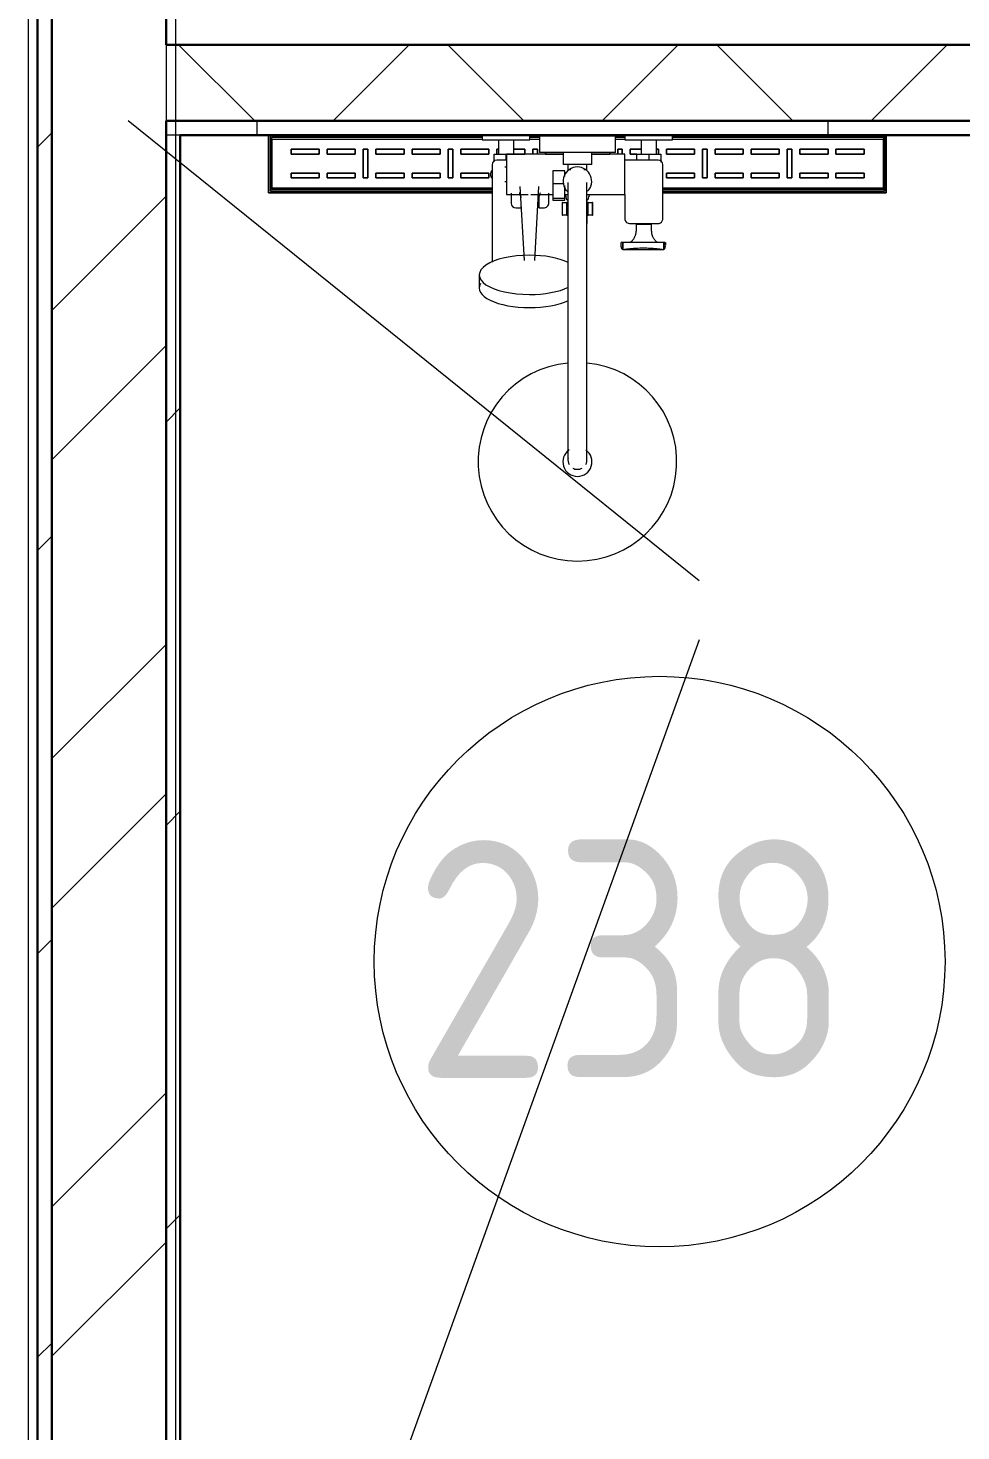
# Model space of a CAD drawing. Header units: millimetres. Extents: x -421858 to 614926, y -468665 to 141641.
# Drawn here: x 135571 to 136552, y 17095 to 18570 of the extents above; entities that cross this region are included whole.
import ezdxf

# ---------------------------------------------------------------- set-up
doc = ezdxf.new("R2010")
doc.units = ezdxf.units.MM
doc.linetypes.add('ADSK_Линия сетки', pattern=[25, 20, -2.5, 0, -2.5])
doc.linetypes.add('ADSK_Сверху', pattern=[450, 300, -150])
for name, color, linetype, lineweight in [('Линии', 252, 'Continuous', 9), ('Марки помещений', 252, 'Continuous', 20), ('Обобщенные модели', 252, 'Continuous', 18), ('Ограждение', 252, 'Continuous', 9), ('Оси', 252, 'Continuous', 9), ('Сантехника', 252, 'Continuous', 9), ('Стены наружные', 7, 'Continuous', 18), ('Стены штриховка', 252, 'Continuous', 9)]:
    doc.layers.add(name, color=color, linetype=linetype, lineweight=lineweight)
doc.styles.add('GOST Common_2', font='', dxfattribs={"width": 0.9, "height": 250})
doc.styles.get('GOST Common_2').set_extended_font_data('GOST type B')

# ---------------------------------------------------------------- blocks, each defined once
blk = doc.blocks.new('2 этаж')
at = {"layer": 'Линии', "color": 251, "linetype": 'ADSK_Сверху', "ltscale": 100, "true_color": 0x636466}
for p, q in [((136276.6, 17988.7), (135676.4, 18472.7)), ((136276.6, 17926.8), (135676, 16262.7))]:
    blk.add_line(p, q, dxfattribs=at)
at = {"layer": 'Марки помещений', "color": 251, "true_color": 0x636466}
blk.add_circle((136234.9, 17588.4), 300, dxfattribs=at)
at = {"layer": 'Обобщенные модели', "color": 251, "lineweight": 9, "true_color": 0x636466}
for p, q in [((136194.2, 18344.7), (136194.2, 18341.3)), ((136196.2, 18344.7), (136194.4, 18344.7)), ((136196.2, 18344.7), (136196.2, 18337.3)), ((136239.3, 18344.7), (136196.2, 18344.7)), ((136196.2, 18337.3), (136196.2, 18344.7)), ((136239.3, 18337.3), (136239.3, 18344.7)), ((136240.8, 18344.7), (136239.3, 18344.7)), ((136239.3, 18344.7), (136239.3, 18337.3)), ((136241, 18344.7), (136241, 18342)), ((136241.1, 18341.6), (136241.1, 18344.7)), ((136196.2, 18337.3), (136239.3, 18337.3))]:
    blk.add_line(p, q, dxfattribs=at)
for points, knots in [([(136194.2, 18340.8), (136194.2, 18340.6), (136194.3, 18340.3), (136194.4, 18339.6), (136194.6, 18339), (136194.8, 18338.4), (136195, 18338), (136195.5, 18337.6), (136195.9, 18337.4), (136196.2, 18337.3)], [0.3333333, 0.3333333, 0.3333333, 0.3333333, 0.4166667, 0.5, 0.5833333, 0.6666667, 0.75, 0.8333333, 1, 1, 1, 1]), ([(136239.3, 18337.3), (136239.5, 18337.4), (136239.9, 18337.6), (136240.2, 18338.1), (136240.4, 18338.4), (136240.6, 18339), (136240.8, 18339.7), (136240.9, 18340.3), (136241, 18340.7), (136241, 18340.8)], [0, 0, 0, 0, 0.1666667, 0.25, 0.3333333, 0.4166667, 0.5, 0.5833333, 0.6666667, 0.6666667, 0.6666667, 0.6666667]), ([(136196.2, 18337.3), (136196.2, 18337.3), (136196.8, 18337.3), (136198.7, 18337.6), (136200, 18337.8), (136201.2, 18337.9), (136202.5, 18338), (136203.8, 18338.2), (136205.3, 18338.4), (136206.9, 18338.5), (136208.6, 18338.6), (136210.9, 18338.8), (136215.2, 18339), (136220.3, 18339), (136224.5, 18338.8), (136226.9, 18338.6), (136228.5, 18338.5), (136230.1, 18338.4), (136231.6, 18338.2), (136233, 18338), (136234.3, 18337.9), (136235.4, 18337.8), (136236.8, 18337.6), (136238.6, 18337.3), (136239.3, 18337.3), (136239.3, 18337.3)], [0, 0, 0, 0, 0.111111, 0.166667, 0.194444, 0.222222, 0.25, 0.277778, 0.305556, 0.333333, 0.361111, 0.388889, 0.444444, 0.555556, 0.611111, 0.638889, 0.666667, 0.694444, 0.722222, 0.75, 0.777778, 0.805556, 0.833333, 0.888889, 1, 1, 1, 1])]:
    blk.add_open_spline(points, degree=3, knots=knots, dxfattribs=at)
at = {"layer": 'Ограждение', "color": 251, "true_color": 0x636466}
blk.add_line((135571, 18962.7), (135571, 16157.7), dxfattribs=at)
at = {"layer": 'Оси', "color": 251, "linetype": 'ADSK_Линия сетки', "ltscale": 100, "true_color": 0x636466}
blk.add_line((135726, 33713.4), (135726, -32263.4), dxfattribs=at)
at = {"layer": 'Сантехника', "color": 251, "true_color": 0x636466}
for p, q in [((135823.8, 18396.8), (135823.8, 18457.7)), ((135823.8, 18457.7), (135823.8, 18396.8)), ((136048.5, 18456.8), (135825.8, 18456.8)), ((135825.8, 18456.8), (136048.5, 18456.8)), ((135825.8, 18456.8), (135825.8, 18398.7)), ((135825.8, 18398.7), (135825.8, 18456.8)), ((135827.4, 18450), (135827.4, 18455)), ((136048.5, 18455), (135827.4, 18455)), ((135827.4, 18453.5), (135827.4, 18455)), ((135827.4, 18453.5), (136048.5, 18453.5)), ((135827.4, 18453.5), (135827.4, 18450)), ((135827.4, 18405.4), (135827.4, 18450)), ((135827.4, 18450), (135827.4, 18405.4)), ((136048.5, 18457.7), (136048.5, 18452.7)), ((136048.5, 18452.7), (136098.5, 18452.7)), ((136065.5, 18452.7), (136065.5, 18437.7)), ((136081.5, 18437.7), (136081.5, 18452.7)), ((136098.5, 18452.7), (136098.5, 18457.7)), ((136198.5, 18456.8), (136098.5, 18456.8)), ((136098.5, 18456.8), (136198.5, 18456.8)), ((136108.7, 18455), (136098.5, 18455)), ((136098.5, 18453.5), (136108.5, 18453.5)), ((136108.5, 18456.5), (136108.5, 18439.2)), ((136148.5, 18456.5), (136108.5, 18456.5)), ((136188.5, 18456.5), (136148.5, 18456.5)), ((136188.5, 18439.2), (136188.5, 18456.5)), ((136198.5, 18455), (136188.5, 18455)), ((136188.5, 18453.5), (136198.5, 18453.5)), ((136198.5, 18457.7), (136198.5, 18452.7)), ((136198.5, 18452.7), (136248.5, 18452.7)), ((136215.5, 18452.7), (136215.5, 18437.7)), ((136231.5, 18437.7), (136231.5, 18452.7)), ((136248.5, 18452.7), (136248.5, 18457.7)), ((136471.2, 18456.8), (136248.5, 18456.8)), ((136248.5, 18456.8), (136471.2, 18456.8)), ((136470.1, 18455), (136248.5, 18455)), ((136248.5, 18453.5), (136470.1, 18453.5)), ((136470.1, 18455), (136470.1, 18450)), ((136470.1, 18455), (136470.1, 18453.5)), ((136470.1, 18450), (136470.1, 18453.5)), ((136470.1, 18450), (136470.1, 18405.4)), ((136470.1, 18405.4), (136470.1, 18450)), ((136471.2, 18398.7), (136471.2, 18456.8)), ((136471.2, 18456.8), (136471.2, 18398.7)), ((136473.2, 18457.7), (136473.2, 18396.8)), ((136473.2, 18396.8), (136473.2, 18457.7)), ((135877.1, 18442.7), (135847.6, 18442.7)), ((135847.6, 18442.7), (135847.6, 18437.7)), ((135847.6, 18437.7), (135847.6, 18442.7)), ((135847.6, 18442.7), (135877.1, 18442.7)), ((135847.6, 18437.7), (135877.1, 18437.7)), ((135877.1, 18437.7), (135847.6, 18437.7)), ((135877.1, 18437.7), (135877.1, 18442.7)), ((135877.1, 18442.7), (135877.1, 18437.7)), ((135915, 18442.7), (135885.5, 18442.7)), ((135885.5, 18442.7), (135885.5, 18437.7)), ((135885.5, 18437.7), (135885.5, 18442.7)), ((135885.5, 18442.7), (135915, 18442.7)), ((135885.5, 18437.7), (135915, 18437.7)), ((135915, 18437.7), (135885.5, 18437.7)), ((135915, 18437.7), (135915, 18442.7)), ((135915, 18442.7), (135915, 18437.7)), ((135928.3, 18442.7), (135923.4, 18442.7)), ((135923.4, 18442.7), (135923.4, 18412.7)), ((135923.4, 18412.7), (135923.4, 18442.7)), ((135923.4, 18442.7), (135928.3, 18442.7)), ((135928.3, 18412.7), (135928.3, 18442.7)), ((135928.3, 18442.7), (135928.3, 18412.7)), ((135966.2, 18442.7), (135936.7, 18442.7)), ((135936.7, 18442.7), (135936.7, 18437.7)), ((135936.7, 18437.7), (135936.7, 18442.7)), ((135936.7, 18442.7), (135966.2, 18442.7)), ((135936.7, 18437.7), (135966.2, 18437.7)), ((135966.2, 18437.7), (135936.7, 18437.7)), ((135966.2, 18437.7), (135966.2, 18442.7)), ((135966.2, 18442.7), (135966.2, 18437.7)), ((136004.2, 18442.7), (135974.6, 18442.7)), ((135974.6, 18442.7), (135974.6, 18437.7)), ((135974.6, 18437.7), (135974.6, 18442.7)), ((135974.6, 18442.7), (136004.2, 18442.7)), ((135974.6, 18437.7), (136004.2, 18437.7)), ((136004.2, 18437.7), (135974.6, 18437.7)), ((136004.2, 18437.7), (136004.2, 18442.7)), ((136004.2, 18442.7), (136004.2, 18437.7)), ((136017.5, 18442.7), (136012.5, 18442.7)), ((136012.5, 18442.7), (136012.5, 18412.7)), ((136012.5, 18412.7), (136012.5, 18442.7)), ((136012.5, 18442.7), (136017.5, 18442.7)), ((136017.5, 18412.7), (136017.5, 18442.7)), ((136017.5, 18442.7), (136017.5, 18412.7)), ((136055.4, 18442.7), (136025.8, 18442.7)), ((136025.8, 18442.7), (136025.8, 18437.7)), ((136025.8, 18437.7), (136025.8, 18442.7)), ((136025.8, 18442.7), (136055.4, 18442.7)), ((136025.8, 18437.7), (136055.4, 18437.7)), ((136055.4, 18437.7), (136025.8, 18437.7)), ((136055.4, 18437.7), (136055.4, 18442.7)), ((136055.4, 18442.7), (136055.4, 18437.7)), ((136061, 18437.7), (136073.5, 18437.7)), ((136061, 18429.4), (136061, 18437.7)), ((136073.8, 18431.4), (136063.7, 18431.4)), ((136065.5, 18442.7), (136063.8, 18442.7)), ((136063.8, 18442.7), (136063.8, 18437.7)), ((136063.8, 18437.7), (136063.8, 18442.7)), ((136063.8, 18442.7), (136065.5, 18442.7)), ((136073.5, 18437.7), (136086, 18437.7)), ((136073.5, 18431.4), (136073.5, 18437.7)), ((136133.7, 18437.4), (136073.8, 18437.4)), ((136073.8, 18437.4), (136073.8, 18395.2)), ((136093.3, 18442.7), (136081.5, 18442.7)), ((136081.5, 18442.7), (136093.3, 18442.7)), ((136086, 18437.7), (136093.3, 18437.7)), ((136093.3, 18437.7), (136086, 18437.7)), ((136093.3, 18437.7), (136093.3, 18442.7)), ((136093.3, 18442.7), (136093.3, 18437.7)), ((136106.6, 18442.7), (136101.7, 18442.7)), ((136101.7, 18442.7), (136101.7, 18437.3)), ((136101.7, 18437.3), (136101.7, 18442.7)), ((136101.7, 18442.7), (136106.6, 18442.7)), ((136106.6, 18437.3), (136106.6, 18442.7)), ((136106.6, 18442.7), (136106.6, 18437.3)), ((136148.5, 18439.2), (136108.5, 18439.2)), ((136115, 18439.2), (136115, 18437.7)), ((136115, 18437.7), (136115, 18439.2)), ((136115, 18437.7), (136133.6, 18437.7)), ((136133.6, 18437.7), (136115, 18437.7)), ((136133.5, 18439.2), (136133.5, 18426.6)), ((136188.5, 18439.2), (136148.5, 18439.2)), ((136163.5, 18426.6), (136163.5, 18439.2)), ((136163.5, 18437.7), (136182.5, 18437.7)), ((136182.5, 18437.7), (136163.5, 18437.7)), ((136198.5, 18437.4), (136163.5, 18437.4)), ((136182.5, 18437.7), (136182.5, 18439.2)), ((136182.5, 18439.2), (136182.5, 18437.7)), ((136195.7, 18442.7), (136190.8, 18442.7)), ((136190.8, 18442.7), (136190.8, 18437.4)), ((136190.8, 18437.4), (136190.8, 18442.7)), ((136190.8, 18442.7), (136195.7, 18442.7)), ((136195.7, 18437.4), (136195.7, 18442.7)), ((136195.7, 18442.7), (136195.7, 18437.4)), ((136198.5, 18395.2), (136198.5, 18437.4)), ((136233.3, 18431.4), (136198.5, 18431.4)), ((136215.5, 18442.7), (136204.1, 18442.7)), ((136204.1, 18442.7), (136204.1, 18437.7)), ((136204.1, 18437.7), (136204.1, 18442.7)), ((136204.1, 18442.7), (136215.5, 18442.7)), ((136204.1, 18437.7), (136211, 18437.7)), ((136211, 18437.7), (136204.1, 18437.7)), ((136211, 18437.7), (136223.5, 18437.7)), ((136211, 18431.4), (136211, 18437.7)), ((136223.5, 18437.7), (136236, 18437.7)), ((136223.5, 18437.7), (136223.5, 18431.4)), ((136233.7, 18442.7), (136231.5, 18442.7)), ((136231.5, 18442.7), (136233.7, 18442.7)), ((136233.7, 18437.7), (136233.7, 18442.7)), ((136233.7, 18442.7), (136233.7, 18437.7)), ((136236, 18437.7), (136236, 18429.3)), ((136271.6, 18442.7), (136242, 18442.7)), ((136242, 18442.7), (136242, 18437.7)), ((136242, 18437.7), (136242, 18442.7)), ((136242, 18442.7), (136271.6, 18442.7)), ((136242, 18437.7), (136271.6, 18437.7)), ((136271.6, 18437.7), (136242, 18437.7)), ((136271.6, 18437.7), (136271.6, 18442.7)), ((136271.6, 18442.7), (136271.6, 18437.7)), ((136284.9, 18442.7), (136280, 18442.7)), ((136280, 18442.7), (136280, 18412.7)), ((136280, 18412.7), (136280, 18442.7)), ((136280, 18442.7), (136284.9, 18442.7)), ((136284.9, 18412.7), (136284.9, 18442.7)), ((136284.9, 18442.7), (136284.9, 18412.7)), ((136322.8, 18442.7), (136293.3, 18442.7)), ((136293.3, 18442.7), (136293.3, 18437.7)), ((136293.3, 18437.7), (136293.3, 18442.7)), ((136293.3, 18442.7), (136322.8, 18442.7)), ((136293.3, 18437.7), (136322.8, 18437.7)), ((136322.8, 18437.7), (136293.3, 18437.7)), ((136322.8, 18437.7), (136322.8, 18442.7)), ((136322.8, 18442.7), (136322.8, 18437.7)), ((136360.7, 18442.7), (136331.2, 18442.7)), ((136331.2, 18442.7), (136331.2, 18437.7)), ((136331.2, 18437.7), (136331.2, 18442.7)), ((136331.2, 18442.7), (136360.7, 18442.7)), ((136331.2, 18437.7), (136360.7, 18437.7)), ((136360.7, 18437.7), (136331.2, 18437.7)), ((136360.7, 18437.7), (136360.7, 18442.7)), ((136360.7, 18442.7), (136360.7, 18437.7)), ((136374, 18442.7), (136369.1, 18442.7)), ((136369.1, 18442.7), (136369.1, 18412.7)), ((136369.1, 18412.7), (136369.1, 18442.7)), ((136369.1, 18442.7), (136374, 18442.7)), ((136374, 18412.7), (136374, 18442.7)), ((136374, 18442.7), (136374, 18412.7)), ((136412, 18442.7), (136382.4, 18442.7)), ((136382.4, 18442.7), (136382.4, 18437.7)), ((136382.4, 18437.7), (136382.4, 18442.7)), ((136382.4, 18442.7), (136412, 18442.7)), ((136382.4, 18437.7), (136412, 18437.7)), ((136412, 18437.7), (136382.4, 18437.7)), ((136412, 18437.7), (136412, 18442.7)), ((136412, 18442.7), (136412, 18437.7)), ((136449.9, 18442.7), (136420.3, 18442.7)), ((136420.3, 18442.7), (136420.3, 18437.7)), ((136420.3, 18437.7), (136420.3, 18442.7)), ((136420.3, 18442.7), (136449.9, 18442.7)), ((136420.3, 18437.7), (136449.9, 18437.7)), ((136449.9, 18437.7), (136420.3, 18437.7)), ((136449.9, 18437.7), (136449.9, 18442.7)), ((136449.9, 18442.7), (136449.9, 18437.7)), ((135877.1, 18417.7), (135847.6, 18417.7)), ((135847.6, 18417.7), (135847.6, 18412.7)), ((135847.6, 18412.7), (135847.6, 18417.7)), ((135847.6, 18417.7), (135877.1, 18417.7)), ((135877.1, 18412.7), (135877.1, 18417.7)), ((135877.1, 18417.7), (135877.1, 18412.7)), ((135915, 18417.7), (135885.5, 18417.7)), ((135885.5, 18417.7), (135885.5, 18412.7)), ((135885.5, 18412.7), (135885.5, 18417.7)), ((135885.5, 18417.7), (135915, 18417.7)), ((135915, 18412.7), (135915, 18417.7)), ((135915, 18417.7), (135915, 18412.7)), ((135966.2, 18417.7), (135936.7, 18417.7)), ((135936.7, 18417.7), (135936.7, 18412.7)), ((135936.7, 18412.7), (135936.7, 18417.7)), ((135936.7, 18417.7), (135966.2, 18417.7)), ((135966.2, 18412.7), (135966.2, 18417.7)), ((135966.2, 18417.7), (135966.2, 18412.7)), ((136004.2, 18417.7), (135974.6, 18417.7)), ((135974.6, 18417.7), (135974.6, 18412.7)), ((135974.6, 18412.7), (135974.6, 18417.7)), ((135974.6, 18417.7), (136004.2, 18417.7)), ((136004.2, 18412.7), (136004.2, 18417.7)), ((136004.2, 18417.7), (136004.2, 18412.7)), ((136055.4, 18417.7), (136025.8, 18417.7)), ((136025.8, 18417.7), (136025.8, 18412.7)), ((136025.8, 18412.7), (136025.8, 18417.7)), ((136025.8, 18417.7), (136055.4, 18417.7)), ((136055.4, 18412.7), (136055.4, 18417.7)), ((136055.4, 18417.7), (136055.4, 18412.7)), ((136058.7, 18426.4), (136058.7, 18324)), ((136073.8, 18423.8), (136072.3, 18423.8)), ((136135.4, 18420), (136122.5, 18420)), ((136122.5, 18419.9), (136122.5, 18406.6)), ((136148.5, 18426.6), (136133.5, 18426.6)), ((136135.4, 18414), (136135.4, 18419.9)), ((136138.5, 18426.6), (136138.5, 18421.6)), ((136138.5, 18421.6), (136141.7, 18421.6)), ((136163.5, 18426.6), (136148.5, 18426.6)), ((136155.3, 18421.6), (136158.5, 18421.6)), ((136158.5, 18421.6), (136158.5, 18426.6)), ((136238.3, 18368.7), (136238.3, 18426.4)), ((136271.6, 18417.7), (136242, 18417.7)), ((136242, 18417.7), (136242, 18412.7)), ((136242, 18412.7), (136242, 18417.7)), ((136242, 18417.7), (136271.6, 18417.7)), ((136271.6, 18412.7), (136271.6, 18417.7)), ((136271.6, 18417.7), (136271.6, 18412.7)), ((136322.8, 18417.7), (136293.3, 18417.7)), ((136293.3, 18417.7), (136293.3, 18412.7)), ((136293.3, 18412.7), (136293.3, 18417.7)), ((136293.3, 18417.7), (136322.8, 18417.7)), ((136322.8, 18412.7), (136322.8, 18417.7)), ((136322.8, 18417.7), (136322.8, 18412.7)), ((136360.7, 18417.7), (136331.2, 18417.7)), ((136331.2, 18417.7), (136331.2, 18412.7)), ((136331.2, 18412.7), (136331.2, 18417.7)), ((136331.2, 18417.7), (136360.7, 18417.7)), ((136360.7, 18412.7), (136360.7, 18417.7)), ((136360.7, 18417.7), (136360.7, 18412.7)), ((136412, 18417.7), (136382.4, 18417.7)), ((136382.4, 18417.7), (136382.4, 18412.7)), ((136382.4, 18412.7), (136382.4, 18417.7)), ((136382.4, 18417.7), (136412, 18417.7)), ((136412, 18412.7), (136412, 18417.7)), ((136412, 18417.7), (136412, 18412.7)), ((136449.9, 18417.7), (136420.3, 18417.7)), ((136420.3, 18417.7), (136420.3, 18412.7)), ((136420.3, 18412.7), (136420.3, 18417.7)), ((136420.3, 18417.7), (136449.9, 18417.7)), ((136449.9, 18412.7), (136449.9, 18417.7)), ((136449.9, 18417.7), (136449.9, 18412.7)), ((135827.4, 18405.4), (135827.4, 18401.9)), ((135827.4, 18400.4), (135827.4, 18405.4)), ((136058.7, 18401.9), (135827.4, 18401.9)), ((135827.4, 18400.4), (135827.4, 18401.9)), ((136058.7, 18400.4), (135827.4, 18400.4)), ((135847.6, 18412.7), (135877.1, 18412.7)), ((135877.1, 18412.7), (135847.6, 18412.7)), ((135885.5, 18412.7), (135915, 18412.7)), ((135915, 18412.7), (135885.5, 18412.7)), ((135923.4, 18412.7), (135928.3, 18412.7)), ((135928.3, 18412.7), (135923.4, 18412.7)), ((135936.7, 18412.7), (135966.2, 18412.7)), ((135966.2, 18412.7), (135936.7, 18412.7)), ((135974.6, 18412.7), (136004.2, 18412.7)), ((136004.2, 18412.7), (135974.6, 18412.7)), ((136012.5, 18412.7), (136017.5, 18412.7)), ((136017.5, 18412.7), (136012.5, 18412.7)), ((136025.8, 18412.7), (136055.4, 18412.7)), ((136055.4, 18412.7), (136025.8, 18412.7)), ((136072.3, 18408.8), (136073.8, 18408.8)), ((136088.1, 18403.7), (136092.5, 18325.8)), ((136103.7, 18325.8), (136108.1, 18403.7)), ((136122.5, 18406.6), (136122.5, 18391.2)), ((136122.5, 18406.6), (136134.5, 18406.6)), ((136135.4, 18391.2), (136135.4, 18404.5)), ((136470.1, 18401.9), (136238.3, 18401.9)), ((136470.1, 18400.4), (136238.3, 18400.4)), ((136242, 18412.7), (136271.6, 18412.7)), ((136271.6, 18412.7), (136242, 18412.7)), ((136280, 18412.7), (136284.9, 18412.7)), ((136284.9, 18412.7), (136280, 18412.7)), ((136293.3, 18412.7), (136322.8, 18412.7)), ((136322.8, 18412.7), (136293.3, 18412.7)), ((136331.2, 18412.7), (136360.7, 18412.7)), ((136360.7, 18412.7), (136331.2, 18412.7)), ((136369.1, 18412.7), (136374, 18412.7)), ((136374, 18412.7), (136369.1, 18412.7)), ((136382.4, 18412.7), (136412, 18412.7)), ((136412, 18412.7), (136382.4, 18412.7)), ((136420.3, 18412.7), (136449.9, 18412.7)), ((136449.9, 18412.7), (136420.3, 18412.7)), ((136470.1, 18401.9), (136470.1, 18405.4)), ((136470.1, 18405.4), (136470.1, 18400.4)), ((136470.1, 18401.9), (136470.1, 18400.4)), ((136058.7, 18396.8), (135823.8, 18396.8)), ((135823.8, 18396.8), (136058.7, 18396.8)), ((135825.8, 18398.7), (136058.7, 18398.7)), ((136058.7, 18398.7), (135825.8, 18398.7)), ((136073.8, 18395.2), (136096.7, 18395.2)), ((136078.8, 18396.5), (136078.8, 18386)), ((136099.4, 18395.2), (136122.5, 18395.2)), ((136107.9, 18392.4), (136107.9, 18394.5)), ((136107.9, 18392.4), (136107.9, 18381.1)), ((136118.4, 18386.2), (136118.4, 18396.5)), ((136122.5, 18391.2), (136122.5, 18389.1)), ((136122.5, 18391.2), (136135.4, 18391.2)), ((136122.5, 18389.1), (136135.4, 18389.1)), ((136132.3, 18386.7), (136132.3, 18373.5)), ((136132.7, 18386.7), (136132.3, 18386.7)), ((136132.7, 18386.7), (136137.2, 18386.7)), ((136132.7, 18373.5), (136132.7, 18386.7)), ((136135.4, 18395.2), (136138.8, 18395.2)), ((136135.4, 18389.1), (136135.4, 18391.2)), ((136136.9, 18386.7), (136137.2, 18386.7)), ((136138.9, 18386.7), (136137.2, 18386.7)), ((136137.2, 18373.5), (136137.2, 18386.7)), ((136137.5, 18389.7), (136139.1, 18389.7)), ((136138.5, 18384.6), (136138.5, 18146.4)), ((136157.9, 18389.7), (136159.5, 18389.7)), ((136159.8, 18386.7), (136158.1, 18386.7)), ((136158.2, 18395.2), (136198.5, 18395.2)), ((136158.5, 18146.4), (136158.5, 18384.6)), ((136159.8, 18386.7), (136164.3, 18386.7)), ((136159.8, 18386.7), (136160.2, 18386.7)), ((136159.8, 18373.5), (136159.8, 18386.7)), ((136164.7, 18386.7), (136164.3, 18386.7)), ((136164.3, 18373.5), (136164.3, 18386.7)), ((136164.7, 18373.5), (136164.7, 18386.7)), ((136198.5, 18395.2), (136198.5, 18368.8)), ((136238.3, 18398.7), (136471.2, 18398.7)), ((136471.2, 18398.7), (136238.3, 18398.7)), ((136473.2, 18396.8), (136238.3, 18396.8)), ((136238.3, 18396.8), (136473.2, 18396.8)), ((136084.2, 18381.1), (136089.3, 18381.1)), ((136089.3, 18381.1), (136089.3, 18382.3)), ((136107.9, 18381.1), (136112.9, 18381.1)), ((136132.3, 18373.5), (136132.7, 18373.5)), ((136137.2, 18373.5), (136132.7, 18373.5)), ((136137.2, 18373.5), (136136.9, 18373.5)), ((136137.2, 18373.5), (136138.4, 18373.5)), ((136138.4, 18373.5), (136138.4, 18364.7)), ((136158.6, 18373.5), (136159.8, 18373.5)), ((136158.6, 18364.7), (136158.6, 18373.5)), ((136160.2, 18373.5), (136159.8, 18373.5)), ((136164.3, 18373.5), (136159.8, 18373.5)), ((136164.3, 18373.5), (136164.7, 18373.5)), ((136203.4, 18364.7), (136234.4, 18364.7)), ((136210.2, 18364.1), (136210.2, 18356.6)), ((136210.2, 18364.1), (136218.2, 18364.1)), ((136218.2, 18364.1), (136226.3, 18364.1)), ((136226.3, 18356.6), (136226.3, 18364.1)), ((136045.3, 18310.6), (136045.3, 18296.8))]:
    blk.add_line(p, q, dxfattribs=at)
at = {"layer": 'Сантехника', "color": 251, "true_color": 0x636466, "flags": 128}
for points in [[(136057.4, 18416.3), (136057.5, 18416.6), (136057.5, 18416.9), (136057.5, 18417.2), (136057.5, 18417.5), (136057.6, 18417.8), (136057.7, 18418.1), (136057.7, 18418.3), (136057.8, 18418.6), (136057.9, 18418.9), (136058, 18419.2), (136058.2, 18419.5), (136058.3, 18419.7), (136058.4, 18420), (136058.6, 18420.3), (136058.8, 18420.5)], [(136058.6, 18412.2), (136058.5, 18412.5), (136058.3, 18412.7), (136058.2, 18413), (136058.1, 18413.3), (136058, 18413.5), (136057.9, 18413.8), (136057.8, 18414.1), (136057.7, 18414.4), (136057.6, 18414.7), (136057.6, 18415), (136057.5, 18415.3), (136057.5, 18415.6), (136057.5, 18415.9), (136057.4, 18416.2), (136057.4, 18416.3)], [(136138.5, 18407.7), (136138.5, 18407.7), (136138.5, 18407.7), (136138.5, 18407.6), (136138.5, 18407.4), (136138.5, 18407.3), (136138.5, 18407.1), (136138.5, 18406.8), (136138.5, 18406.5), (136138.5, 18406.2), (136138.5, 18405.9), (136138.5, 18405.5), (136138.5, 18405), (136138.5, 18404.6), (136138.5, 18404.1), (136138.5, 18403.6), (136138.5, 18403), (136138.5, 18402.4), (136138.5, 18401.8), (136138.5, 18401.2), (136138.5, 18400.5), (136138.5, 18399.8), (136138.5, 18399.1), (136138.5, 18398.3), (136138.5, 18397.5), (136138.5, 18396.7), (136138.5, 18395.9), (136138.5, 18395.1), (136138.5, 18394.2), (136138.5, 18393.4), (136138.5, 18392.5), (136138.5, 18391.6), (136138.5, 18390.7), (136138.5, 18389.7), (136138.5, 18388.8), (136138.5, 18387.9), (136138.5, 18386.9), (136138.5, 18386), (136138.5, 18385), (136138.5, 18384.6)], [(136158.5, 18384.6), (136158.5, 18385.6), (136158.5, 18386.6), (136158.5, 18387.5), (136158.5, 18388.4), (136158.5, 18389.4), (136158.5, 18390.3), (136158.5, 18391.2), (136158.5, 18392.1), (136158.5, 18393), (136158.5, 18393.9), (136158.5, 18394.8), (136158.5, 18395.6), (136158.5, 18396.4), (136158.5, 18397.2), (136158.5, 18398), (136158.5, 18398.8), (136158.5, 18399.5), (136158.5, 18400.2), (136158.5, 18400.9), (136158.5, 18401.6), (136158.5, 18402.2), (136158.5, 18402.8), (136158.5, 18403.3), (136158.5, 18403.9), (136158.5, 18404.4), (136158.5, 18404.9), (136158.5, 18405.3), (136158.5, 18405.7), (136158.5, 18406.1), (136158.5, 18406.4), (136158.5, 18406.7), (136158.5, 18407), (136158.5, 18407.2), (136158.5, 18407.4), (136158.5, 18407.5), (136158.5, 18407.6), (136158.5, 18407.7), (136158.5, 18407.7), (136158.5, 18407.7)], [(136203.7, 18344.7), (136204.1, 18345), (136204.6, 18345.4), (136205, 18345.7), (136205.4, 18346.1), (136205.9, 18346.5), (136206.3, 18346.9), (136206.6, 18347.3), (136207, 18347.7), (136207.4, 18348.1), (136207.7, 18348.6), (136208, 18349.1), (136208.3, 18349.6), (136208.6, 18350), (136208.8, 18350.5), (136209, 18351.1), (136209.3, 18351.6), (136209.4, 18352.1), (136209.6, 18352.6), (136209.8, 18353.2), (136209.9, 18353.7), (136210, 18354.3), (136210.1, 18354.8), (136210.1, 18355.4), (136210.2, 18356), (136210.2, 18356.5), (136210.2, 18356.6)], [(136226.3, 18356.6), (136226.3, 18356), (136226.3, 18355.5), (136226.4, 18354.9), (136226.4, 18354.4), (136226.5, 18353.8), (136226.7, 18353.3), (136226.8, 18352.7), (136227, 18352.2), (136227.2, 18351.7), (136227.4, 18351.1), (136227.6, 18350.6), (136227.8, 18350.1), (136228.1, 18349.6), (136228.4, 18349.1), (136228.7, 18348.7), (136229, 18348.2), (136229.4, 18347.8), (136229.7, 18347.3), (136230.1, 18346.9), (136230.5, 18346.5), (136230.9, 18346.1), (136231.4, 18345.8), (136231.8, 18345.4), (136232.2, 18345.1), (136232.7, 18344.8), (136232.8, 18344.7)], [(136138.5, 18146.4), (136138.5, 18145.2), (136138.5, 18144), (136138.5, 18142.9), (136138.5, 18141.7), (136138.5, 18140.5), (136138.5, 18139.4), (136138.5, 18138.3), (136138.5, 18137.1), (136138.5, 18136), (136138.5, 18134.9), (136138.5, 18133.8), (136138.5, 18132.7), (136138.5, 18131.7), (136138.5, 18130.7), (136138.5, 18129.7), (136138.5, 18128.7), (136138.5, 18127.7), (136138.5, 18126.8), (136138.5, 18125.9), (136138.5, 18125.1), (136138.5, 18124.2), (136138.5, 18123.4), (136138.5, 18122.7), (136138.5, 18122), (136138.5, 18121.3), (136138.5, 18120.6), (136138.5, 18120), (136138.5, 18119.5), (136138.5, 18118.9), (136138.5, 18118.4), (136138.5, 18118), (136138.5, 18117.6), (136138.5, 18117.3), (136138.5, 18116.9), (136138.5, 18116.7), (136138.5, 18116.5), (136138.5, 18116.3), (136138.5, 18116.2), (136138.5, 18116.1), (136138.5, 18116.1)], [(136158.5, 18116.1), (136158.5, 18116.1), (136158.5, 18116.2), (136158.5, 18116.3), (136158.5, 18116.4), (136158.5, 18116.6), (136158.5, 18116.9), (136158.5, 18117.2), (136158.5, 18117.6), (136158.5, 18117.9), (136158.5, 18118.4), (136158.5, 18118.9), (136158.5, 18119.4), (136158.5, 18119.9), (136158.5, 18120.5), (136158.5, 18121.2), (136158.5, 18121.9), (136158.5, 18122.6), (136158.5, 18123.3), (136158.5, 18124.1), (136158.5, 18124.9), (136158.5, 18125.8), (136158.5, 18126.7), (136158.5, 18127.6), (136158.5, 18128.6), (136158.5, 18129.5), (136158.5, 18130.5), (136158.5, 18131.6), (136158.5, 18132.6), (136158.5, 18133.7), (136158.5, 18134.7), (136158.5, 18135.8), (136158.5, 18137), (136158.5, 18138.1), (136158.5, 18139.2), (136158.5, 18140.4), (136158.5, 18141.5), (136158.5, 18142.7), (136158.5, 18143.9), (136158.5, 18145), (136158.5, 18146.2), (136158.5, 18146.4)]]:
    blk.add_lwpolyline(points, dxfattribs=at)
at = {"layer": 'Сантехника', "color": 251, "true_color": 0x636466}
for centre, radius, start, end in [((136063.7, 18426.4), 5, 90, 180), ((136233.3, 18426.4), 5, 0, 90), ((136148.5, 18409.1), 15, 90, 225), ((136148.5, 18409.1), 15, 315, 90), ((136120.5, 18386.8), 17.2, 9.6958, 29.1813), ((136176.4, 18386.8), 17.2, 150.8187, 170.3042), ((136203.4, 18369.7), 5, 190.7348, 270), ((136233.3, 18369.6), 5, 282.0451, 349.4262), ((136148.5, 18114), 104.4, 95.5433, 270), ((136148.5, 18114), 104.4, 270, 84.4004), ((136148.5, 18114), 15.3, 125.2067, 270), ((136148.5, 18114), 15.3, 270, 54.7933), ((136148.5, 18116.1), 10, 171.3374, 210), ((136148.5, 18116.1), 10, 240, 270), ((136148.5, 18116.1), 10, 270, 300), ((136148.5, 18116.1), 10, 330, 8.6626)]:
    blk.add_arc(centre, radius, start, end, dxfattribs=at)
for centre, major_axis, ratio, start_param, end_param in [((136084.2, 18386), (5.38, 0), 0.920505, 3.141593, 4.712389), ((136098.6, 18398.1), (11.1, 0), 0.920505, 3.217557, 3.724253), ((136098.6, 18398.1), (11.1, 0), 0.920505, 5.700525, 6.207221), ((136112.9, 18386.2), (-5.51, 0), 0.920505, 1.570796, 3.141593), ((136098.1, 18310.6), (-52.8, 0), 0.390731, 4.712389, 7.853982), ((136098.1, 18310.6), (52.8, 0), 0.390731, 0.694281, 1.570796), ((136098.1, 18296.8), (52.8, 0), 0.390731, 2.917193, 4.712389), ((136098.1, 18310.6), (-52.8, 0), 0.390731, 1.570796, 2.455637), ((136098.1, 18296.8), (-52.8, 0), 0.390731, 1.570796, 2.455637)]:
    blk.add_ellipse(centre, major_axis=major_axis, ratio=ratio, start_param=start_param, end_param=end_param, dxfattribs=at)
at = {"layer": 'Стены наружные', "color": 251, "lineweight": 30, "true_color": 0x636466}
for p, q in [((135581, 16167.7), (135581, 18962.7)), ((135596, 18962.7), (135596, 16182.7)), ((135716, 18652.7), (135716, 18552.7)), ((135716, 18552.7), (137526, 18552.7)), ((136581, 18472.7), (135716, 18472.7)), ((135716, 16302.7), (135716, 18472.7)), ((135731, 18457.7), (136566, 18457.7)), ((135731, 18457.7), (135731, 16317.7))]:
    blk.add_line(p, q, dxfattribs=at)
at = {"layer": 'Стены наружные', "color": 251, "linetype": 'Continuous', "lineweight": 9, "true_color": 0x636466}
for p, q in [((135809.3, 18472.7), (135729.3, 18552.7)), ((135891.6, 18472.7), (135971.6, 18552.7)), ((136092.2, 18472.7), (136012.2, 18552.7)), ((136174.4, 18472.7), (136254.4, 18552.7)), ((136375, 18472.7), (136295, 18552.7)), ((136457.3, 18472.7), (136537.3, 18552.7)), ((135812, 18457.7), (135812, 18472.7)), ((136412, 18457.7), (136412, 18472.7)), ((135581, 18445), (135596, 18460)), ((135596, 18273.3), (135716, 18393.3)), ((135596, 18116.2), (135716, 18236.2)), ((135716, 18155.7), (135731, 18170.7)), ((135581, 18020.7), (135596, 18035.7)), ((135596, 17801.9), (135716, 17921.9)), ((135596, 17644.7), (135716, 17764.7)), ((135716, 17731.5), (135731, 17746.5)), ((135581, 17596.5), (135596, 17611.5)), ((135596, 17330.4), (135716, 17450.4)), ((135716, 17307.2), (135731, 17322.2)), ((135596, 17173.3), (135716, 17293.3)), ((135581, 17172.2), (135596, 17187.2))]:
    blk.add_line(p, q, dxfattribs=at)
at = {"layer": 'Стены штриховка', "color": 251, "true_color": 0x636466}
for p, q in [((135716, 18552.7), (135716, 18472.7)), ((135731, 18457.7), (135716, 18457.7))]:
    blk.add_line(p, q, dxfattribs=at)
at = {"layer": 'Марки помещений', "color": 251, "true_color": 0x636466, "style": 'GOST Common_2', "width": 0.9}
blk.add_text('238', height=250, dxfattribs=at).set_placement((135976.1, 17466.1))

msp = doc.modelspace()

# ---------------------------------------------------------------- block references
msp.add_blockref('2 этаж', (0, 0))

doc.saveas('drawing.dxf')
